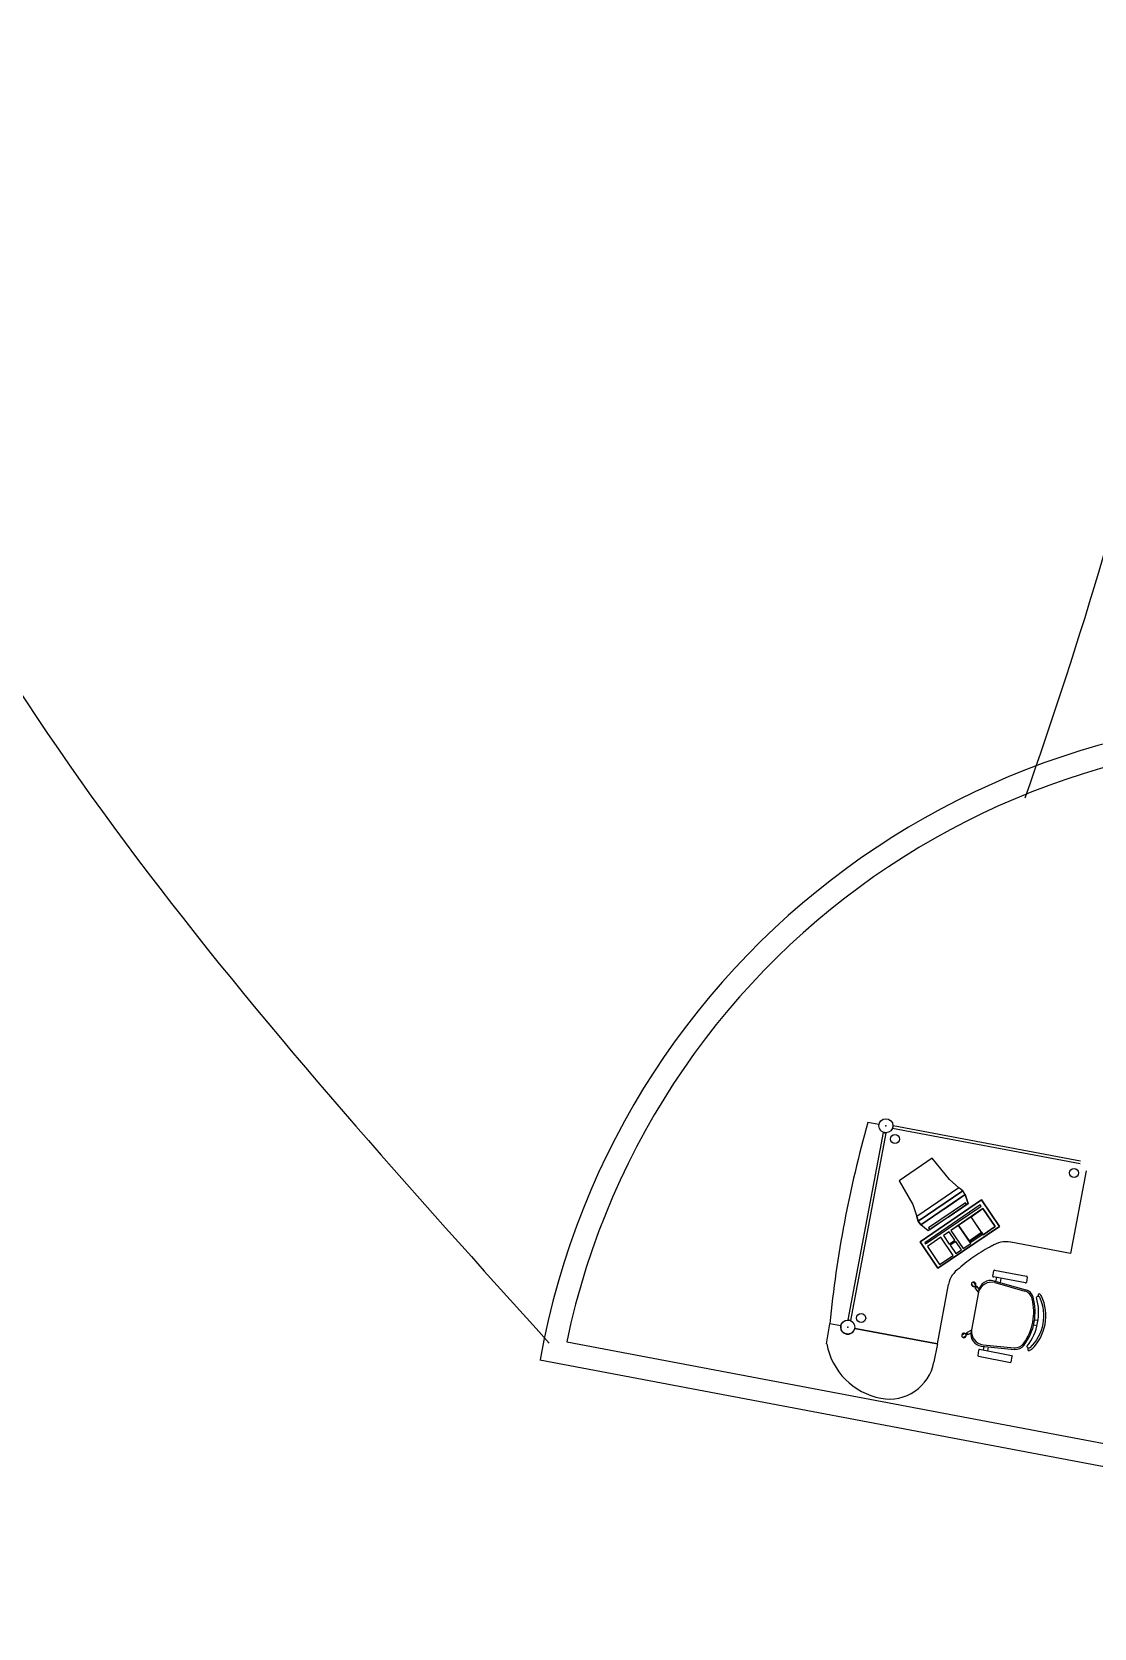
# Model space of a CAD drawing. Header units: inches. Extents: x -18604 to 2753, y -9056 to 3482.
# Drawn here: x -623 to 76, y -4179 to -3128 of the extents above; entities that cross this region are included whole.
import ezdxf

# ---------------------------------------------------------------- set-up
doc = ezdxf.new("R2010")
doc.units = ezdxf.units.IN
for name, color, linetype in [('FORÇA 1', 86, 'Continuous'), ('MOVEIS', 2, 'Continuous'), ('Parede', 6, 'Continuous')]:
    doc.layers.add(name, color=color, linetype=linetype)

msp = doc.modelspace()

# ---------------------------------------------------------------- linework, layer by layer
at = {"layer": 'FORÇA 1'}
for points, knots in [([(382.7, -3619.3, -1761.6), (445.1, -3408.3, -1750.2), (596, -2897.4, -1722.6), (161.2, -2137.2, -1769), (-620.2, -2052.4, -1751.8), (-1131.8, -2514.6, -1754), (-1213.1, -3253.4, -1755), (-954.3, -3671.7, -1754.7), (-812.2, -3888.3, -1754.5)], [0, 0, 0, 0, 649.163968, 1571.946122, 2171.553363, 2757.65089, 3449.031517, 4207.693788, 4207.693788, 4207.693788, 4207.693788]), ([(30.9, -3632.4, -1746.1), (104.8, -3421.4, -1736.4), (202.2, -3061.1, -1725.2), (30.8, -2529.5, -1768.3), (-499.5, -2321.2, -1750.5), (-889.4, -2800.6, -1754.3), (-770.1, -3451, -1754.9), (-465.1, -3789.1, -1754.7), (-282.5, -3991.6, -1754.5)], [178.838613, 178.838613, 178.838613, 178.838613, 834.168805, 1290.493079, 1729.769843, 2241.688692, 2781.671488, 3587.659258, 3587.659258, 3587.659258, 3587.659258])]:
    msp.add_open_spline(points, degree=3, knots=knots, dxfattribs=at)
at = {"layer": 'MOVEIS'}
for p, q in [((-65.4, -3847.6, -4449.7), (-72.6, -3846.2, -4449.7)), ((-56.1, -3848.4, -4449.7), (-56.4, -3850.2, -4449.7)), ((-56.4, -3850.2, -4449.7), (-56.1, -3848.4, -4449.7)), ((67.4, -3871.8, -4449.7), (-56.1, -3848.4, -4449.7)), ((67.4, -3871.8, -4449.7), (-56.1, -3848.4, -4449.7)), ((-62.5, -3852.8, -4449.7), (-85.9, -3976.3, -4449.7)), ((-62.5, -3852.8, -4449.7), (-85.9, -3976.3, -4449.7)), ((-60.8, -3853.2, -4449.7), (-84.1, -3976.7, -4449.7)), ((-60.8, -3853.2, -4449.7), (-84.1, -3976.7, -4449.7)), ((-60.8, -3853.2, -4449.7), (-62.5, -3852.8, -4449.7)), ((-62.5, -3852.8, -4449.7), (-60.8, -3853.2, -4449.7)), ((67.1, -3873.6, -4449.7), (-56.4, -3850.2, -4449.7)), ((67.1, -3873.6, -4449.7), (-56.4, -3850.2, -4449.7)), ((-30.3, -3869.8, -4450.7), (-52.1, -3884.7, -4450.7)), ((-19, -3883.9, -4450.7), (-30.3, -3869.8, -4450.7)), ((71, -3878.1, -4449.7), (60.7, -3932.5, -4449.7)), ((-52.1, -3884.7, -4450.7), (-43, -3900.3, -4450.7)), ((-10.2, -3891.2, -4448.7), (-39.5, -3911.2, -4448.7)), ((-10.2, -3891.2, -4447.7), (-39.5, -3911.2, -4447.7)), ((-12.7, -3889.3, -4448.7), (-19, -3883.9, -4450.7)), ((-10.2, -3891.2, -4448.7), (-12.7, -3889.3, -4448.7)), ((-10.2, -3891.2, -4448.7), (-12.7, -3889.3, -4448.7)), ((-8.5, -3893.7, -4447.7), (-10.2, -3891.2, -4448.7)), ((-8.5, -3893.7, -4447.7), (-10.2, -3891.2, -4447.7)), ((-43, -3900.3, -4450.7), (-40.4, -3908.1, -4448.7)), ((-38.3, -3924.9, -4447.7), (2.2, -3897.3, -4447.7)), ((-37.8, -3913.7, -4447.7), (-8.5, -3893.7, -4447.7)), ((-8.5, -3893.7, -4447.7), (-37.8, -3913.7, -4447.7)), ((-8.4, -3899.1, -4447.7), (-32.8, -3915.7, -4447.7)), ((-7.6, -3900.3, -4447.7), (-31.9, -3916.9, -4447.7)), ((-22.3, -3903.1, -4447.7), (-8.5, -3893.7, -4447.7)), ((-19.8, -3908.6, -4447.7), (-6.5, -3899.6, -4447.7)), ((-6.5, -3899.6, -4447.7), (-8.5, -3893.7, -4447.7)), ((-7.6, -3900.3, -4447.7), (-8.4, -3899.1, -4447.7)), ((-7.6, -3900.3, -4447.7), (-7.6, -3900.3, -4447.7)), ((-7.6, -3900.3, -4447.7), (-7.6, -3900.3, -4447.7)), ((2.2, -3897.3, -4447.7), (14, -3914.7, -4447.7)), ((-40.4, -3908.1, -4448.7), (-39.5, -3911.2, -4448.7)), ((-39.5, -3911.2, -4448.7), (-40.4, -3908.1, -4448.7)), ((-39.5, -3911.2, -4448.7), (-37.8, -3913.7, -4447.7)), ((-37.8, -3913.7, -4447.7), (-39.5, -3911.2, -4447.7)), ((-19.8, -3908.6, -4447.7), (-33, -3917.6, -4447.7)), ((-17.1, -3906.8, -4442.7), (-30.9, -3916.2, -4442.7)), ((-33, -3917.6, -4447.7), (-37.8, -3913.7, -4447.7)), ((-32.8, -3915.7, -4447.7), (-31.9, -3916.9, -4447.7)), ((14, -3914.7, -4447.7), (-26.5, -3942.3, -4447.7)), ((14, -3914.7, -4449.7), (-26.5, -3942.3, -4449.7)), ((14, -3914.7, -4447.7), (14, -3914.7, -4449.7)), ((-26.5, -3942.3, -4447.7), (-38.3, -3924.9, -4447.7)), ((60.7, -3932.5, -4449.7), (21.4, -3925.1, -4449.7)), ((-26.5, -3942.3, -4447.7), (-26.5, -3942.3, -4449.7)), ((10.8, -3943.6, -4449.7), (31.9, -3947.6, -4449.7)), ((-26.9, -3992.2, -4449.7), (-19.5, -3952.9, -4449.7)), ((-3, -3954.4, -4449.7), (-4.5, -3952.6, -4449.7)), ((-1.5, -3953.2, -4449.7), (-3, -3951.4, -4449.7)), ((-1, -3954.1, -4449.7), (-1.1, -3954.3, -4449.7)), ((0.6, -3956.1, -4449.7), (-1, -3954.1, -4449.7)), ((9.6, -3947.5, -4449.7), (10.2, -3944, -4449.7)), ((31.1, -3952, -4449.7), (10, -3948, -4449.7)), ((10.2, -3950.5, -4449.7), (31.3, -3956.5, -4449.7)), ((11, -3951.7, -4449.7), (30.7, -3957.4, -4449.7)), ((11.7, -3951, -4449.7), (12.2, -3948.5, -4449.7)), ((14.7, -3951.7, -4449.7), (15.2, -3949, -4449.7)), ((32.3, -3948.2, -4449.7), (31.7, -3951.6, -4449.7)), ((0.5, -3956.8, -4449.7), (-4.7, -3984.2, -4449.7)), ((-2, -3955, -4449.7), (-2.1, -3955.1, -4449.7)), ((0.3, -3958, -4449.7), (-2.1, -3955.1, -4449.7)), ((-99.8, -3992.1, -4449.7), (-97.7, -3978.9, -4449.7)), ((-90.5, -3980.2, -4449.7), (-97.7, -3978.9, -4449.7)), ((-90.5, -3980.2, -4449.7), (-97.7, -3978.9, -4449.7)), ((-84.1, -3976.7, -4449.7), (-85.9, -3976.3, -4449.7)), ((-85.9, -3976.3, -4449.7), (-84.1, -3976.7, -4449.7)), ((-81.3, -3981.9, -4449.7), (-26.9, -3992.2, -4449.7)), ((-26.9, -3992.2, -4449.7), (-81.3, -3981.9, -4449.7)), ((-8.8, -3985.2, -4449.7), (-10.8, -3986.4, -4449.7)), ((-4.5, -3983.1, -4449.7), (-7.7, -3984.9, -4449.7)), ((-7.7, -3985, -4449.7), (-7.7, -3984.9, -4449.7)), ((-4.9, -3985, -4449.7), (-7, -3986.2, -4449.7)), ((36.5, -3979.6, -4449.7), (38.8, -3980, -4449.7)), ((37.1, -3976.2, -4449.7), (39.4, -3976.6, -4449.7)), ((-26.9, -3992.2, -4449.7), (-29.2, -4004, -4449.7)), ((-7.9, -3986.9, -4449.7), (-9.9, -3988, -4449.7)), ((-7, -3986.2, -4449.7), (-7.1, -3986, -4449.7)), ((0.3, -3996.3, -4449.7), (-0.3, -3999.7, -4449.7)), ((22, -3999.9, -4449.7), (0.9, -3995.9, -4449.7)), ((2, -3993.6, -4449.7), (23.9, -3995.8, -4449.7)), ((3.2, -3992.8, -4449.7), (23.7, -3994.7, -4449.7)), ((3.7, -3993.7, -4449.7), (3.2, -3996.3, -4449.7)), ((6.6, -3994.1, -4449.7), (6.1, -3996.8, -4449.7)), ((0.1, -4000.3, -4449.7), (21.2, -4004.3, -4449.7)), ((21.8, -4003.9, -4449.7), (22.4, -4000.4, -4449.7))]:
    msp.add_line(p, q, dxfattribs=at)
at = {"layer": 'MOVEIS', "extrusion": (0.563328, -0.826234, 0)}
for p, q in [((-10.2, -3891.2, -4447.7), (-10.2, -3891.2, -4448.7)), ((-39.5, -3911.2, -4447.7), (-39.5, -3911.2, -4448.7))]:
    msp.add_line(p, q, dxfattribs=at)
at = {"layer": 'MOVEIS', "elevation": -4447.7}
msp.add_lwpolyline([(2, -3901.3), (1.4, -3900.5), (-35.2, -3925.5), (-34.7, -3926.3)], close=True, dxfattribs=at)
for points in [[(11.2, -3914.9), (3.1, -3903), (-18, -3917.4), (-9.9, -3929.3), (-4.9, -3925.9), (-6, -3924.2), (2.2, -3918.6), (3.3, -3920.2), (11.2, -3914.9)], [(-16.5, -3933.8), (-24.6, -3921.9), (-33.5, -3928), (-25.5, -3939.9), (-16.5, -3933.8)], [(-15.4, -3923.8), (-19.2, -3918.2), (-22.9, -3920.8), (-19.1, -3926.4), (-15.4, -3923.8)], [(2.6, -3920.1), (2.1, -3919.3), (-5.4, -3924.4), (-4.8, -3925.2), (2.6, -3920.1)], [(-11.1, -3930.1), (-14.8, -3924.7), (-18.5, -3927.2), (-14.8, -3932.6), (-11.1, -3930.1)]]:
    msp.add_lwpolyline(points, dxfattribs=at)
at = {"layer": 'MOVEIS', "elevation": -4449.7}
msp.add_lwpolyline([(32.3, -3993.6, 0.237888), (38.4, -3961.6, -0.605717), (40, -3960.8, -0.122717), (40.3, -3961.3, -0.323529), (34, -3994.7, -0.122717), (33.5, -3994.9, -0.605717)], format="xyb", close=True, dxfattribs=at)
msp.add_lwpolyline([(40.3, -3961.3, -0.323529), (34, -3994.7, -0.122717), (33.5, -3994.9, -0.605717), (32.3, -3993.6, 0.237888), (38.4, -3961.6, -0.605717), (40, -3960.8)], format="xyb", dxfattribs=at)
at = {"layer": 'MOVEIS'}
for centre, radius in [((-60.8, -3848.4, -4449.7), 4.65), ((-60.8, -3848.4, -4449.7), 4.65), ((-60.8, -3848.4, -4449.7), 4.65), ((-60.8, -3848.4, -4449.7), 4.65), ((-54.8, -3857.2, -4449.7), 3), ((63.1, -3879.5, -4449.7), 3), ((-1.8, -3954.3, -4449.7), 0.5), ((-77.1, -3975.1, -4449.7), 3), ((-85.9, -3981.1, -4449.7), 4.65), ((-85.9, -3981.1, -4449.7), 4.65), ((-7.7, -3985.7, -4449.7), 0.5)]:
    msp.add_circle(centre, radius, dxfattribs=at)
for centre, radius, start, end in [((659.5, -4053.4, -4449.7), 760.9, 164.1966, 174.3759), ((56.1, -4019.9, -4449.7), 103.6, 117.0307, 124.2862), ((18.3, -3941.3, -4449.7), 16.5, 79.2862, 124.2862), ((-3.3, -3956, -4449.7), 16.5, 124.2862, 169.2862), ((56.1, -4019.9, -4449.7), 103.6, 124.2862, 131.5418), ((10.7, -3944.1, -4449.7), 0.5, 79.2862, 169.2862), ((-3, -3952.9, -4449.7), 1.5, 322.0024, 297.8226), ((-1.9, -3954.2, -4449.7), 0.75, 261.2663, 357.6457), ((8.8, -3960.4, -4449.7), 8.87, 76.034, 163.6938), ((8.3, -3958.3, -4449.7), 8, 76.717, 169.2862), ((10.1, -3947.6, -4449.7), 0.5, 169.2862, 259.2862), ((31.2, -3951.6, -4449.7), 0.5, 259.2862, 349.2862), ((31.8, -3948.1, -4449.7), 0.5, 349.2862, 79.2862), ((1.3, -3971.2, -4449.7), 36.2, 322.891, 15.6815), ((0.4, -3971, -4449.7), 36.2, 325.0223, 13.5502), ((28.8, -3964.1, -4449.7), 7, 13.5502, 73.9864), ((29.4, -3963.3, -4449.7), 7, 15.6815, 74.165), ((14.1, -3973.6, -4449.7), 30.5, 313.41, 25.1625), ((40.2, -3960, -4449.7), 0.782, 33.9607, 229.4754), ((39.2, -3961.8, -4449.7), 1.25, 26.1561, 54.1408), ((39.2, -3961.8, -4449.7), 2.75, 25.8291, 54.1408), ((-85.9, -3981.1, -4449.7), 4.65, 169.2862, 349.2862), ((-9.4, -3986.6, -4449.7), 1.5, 40.7499, 16.5701), ((-7.8, -3985.8, -4449.7), 0.75, 340.9268, 77.3062), ((3.2, -3985.7, -4449.7), 8, 169.2862, 261.8555), ((4.4, -3984, -4449.7), 8.87, 174.8787, 262.5385), ((-55.9, -3984.2, -4449.7), 44.5, 190.2915, 259.2862), ((0.8, -3996.3, -4449.7), 0.5, 79.2862, 169.2862), ((24.3, -3987.7, -4449.7), 7, 264.5861, 325.0223), ((24.6, -3988.8, -4449.7), 7, 264.4075, 322.891), ((33.4, -3995.8, -4449.7), 0.782, 109.0971, 304.6118), ((33.2, -3993.7, -4449.7), 2.75, 284.4317, 312.7434), ((-58.6, -3998.5, -4449.7), 30, 259.2862, 349.2862), ((0.2, -3999.8, -4449.7), 0.5, 169.2862, 259.2862), ((21.3, -4003.8, -4449.7), 0.5, 259.2862, 349.2862), ((22, -4000.3, -4449.7), 0.5, 349.2862, 79.2862)]:
    msp.add_arc(centre, radius, start, end, dxfattribs=at)
for p in [(-60.8, -3848.4, -4449.7), (-60.8, -3848.4, -4449.7), (-60.8, -3848.4, -4449.7), (-60.8, -3848.4, -4449.7), (-60.8, -3848.4, -4449.7), (-85.9, -3981.1, -4449.7), (-85.9, -3981.1, -4449.7), (-85.9, -3981.1, -4449.7), (-85.9, -3981.1, -4449.7)]:
    msp.add_point(p, dxfattribs=at)
for points in [[(-12.7, -3889.3, -4448.7), (-40.4, -3908.1, -4448.7), (-39.5, -3911.2, -4448.7), (-10.2, -3891.2, -4448.7)], [(-10.2, -3891.2, -4447.7), (-39.5, -3911.2, -4447.7), (-37.8, -3913.7, -4447.7), (-8.5, -3893.7, -4447.7)], [(2.2, -3897.3, -4447.7), (-38.3, -3924.9, -4447.7), (-26.5, -3942.3, -4447.7), (14, -3914.7, -4447.7)], [(-8.5, -3893.7, -4447.7), (-6.5, -3899.6, -4447.7), (-33, -3917.6, -4447.7), (-37.8, -3913.7, -4447.7)], [(1.4, -3900.5, -4447.7), (-35.2, -3925.5, -4447.7), (-34.7, -3926.3, -4447.7), (2, -3901.3, -4447.7)], [(-4.7, -3908.5, -4447.7), (-13, -3914.1, -4447.7), (-6, -3924.2, -4447.7), (2.2, -3918.6, -4447.7)], [(3.1, -3903, -4447.7), (11.2, -3914.9, -4447.7), (3.3, -3920.2, -4447.7), (-4.7, -3908.5, -4447.7)], [(-24.6, -3921.9, -4447.7), (-33.5, -3928, -4447.7), (-25.5, -3939.9, -4447.7), (-16.5, -3933.8, -4447.7)], [(-26.5, -3942.3, -4447.7), (-26.5, -3942.3, -4449.7), (14, -3914.7, -4449.7), (14, -3914.7, -4447.7)], [(-19.2, -3918.2, -4447.7), (-22.9, -3920.8, -4447.7), (-19.1, -3926.4, -4447.7), (-15.4, -3923.8, -4447.7)], [(-18, -3917.4, -4447.7), (-9.9, -3929.3, -4447.7), (-4.9, -3925.9, -4447.7), (-13, -3914.1, -4447.7)], [(2.1, -3919.3, -4447.7), (-5.4, -3924.4, -4447.7), (-4.8, -3925.2, -4447.7), (2.6, -3920.1, -4447.7)], [(-14.8, -3924.7, -4447.7), (-18.5, -3927.2, -4447.7), (-14.8, -3932.6, -4447.7), (-11.1, -3930.1, -4447.7)]]:
    msp.add_3dface(points, dxfattribs=at)
at = {"layer": 'Parede'}
for p, q in [((-271, -3990.7, -1754.5), (606.7, -4156.8, -1754.5)), ((-288.6, -4002.7, -1754.5), (604, -4171.5, -1754.5))]:
    msp.add_line(p, q, dxfattribs=at)
for radius, start, end in [(515, 350.4369, 169.8045), (500, 350.4714, 168.1011)]:
    msp.add_arc((218.3, -4093.8, -1754.5), radius, start, end, dxfattribs=at)

doc.saveas('drawing.dxf')
